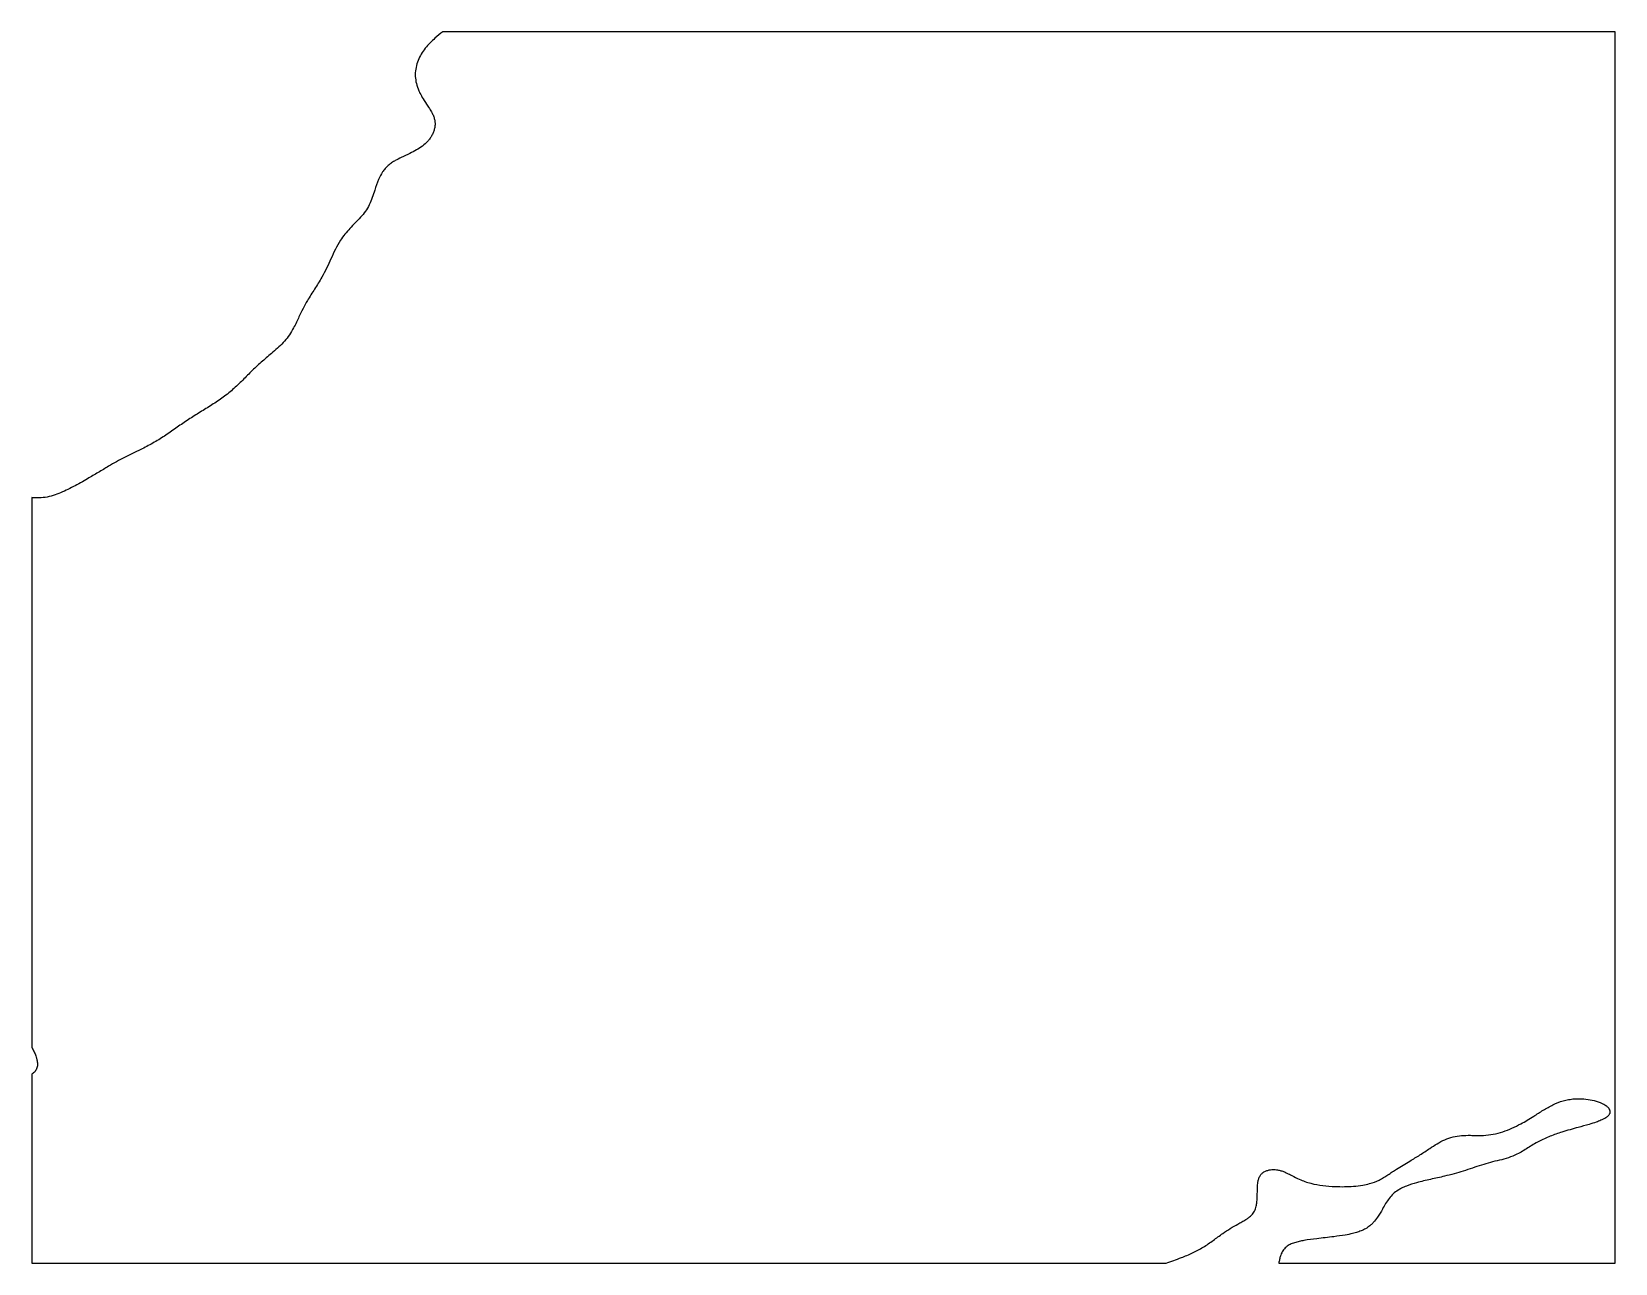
# Model space of a CAD drawing. Header units: millimetres. Extents: x 0 to 180, y -140 to 0.
import ezdxf

# ---------------------------------------------------------------- set-up
doc = ezdxf.new("R2010")
doc.units = ezdxf.units.MM
doc.layers.add('outline', color=7, linetype='Continuous')

msp = doc.modelspace()

# ---------------------------------------------------------------- linework, layer by layer
at = {"layer": 'outline'}
for p, q in [((180, 0), (46.72, 0)), ((180, -140), (180, 0)), ((0, -52.96), (0, -115.44)), ((0, -118.52), (0, -140)), ((0, -140), (128.93, -140)), ((141.75, -140), (180, -140))]:
    msp.add_line(p, q, dxfattribs=at)
for points, knots in [([(46.72, 0), (46.42, -0.24), (46.13, -0.48), (45.64, -0.92), (45.45, -1.1), (45.08, -1.48), (44.9, -1.68), (44.57, -2.1), (44.41, -2.32), (44.14, -2.78), (44.02, -3.02), (43.82, -3.53), (43.74, -3.79), (43.63, -4.32), (43.6, -4.6), (43.6, -5.15), (43.63, -5.42), (43.73, -5.96), (43.81, -6.23), (43.98, -6.66), (44.05, -6.82), (44.24, -7.2), (44.36, -7.42), (44.66, -7.91), (44.85, -8.18), (45.15, -8.64), (45.26, -8.82), (45.45, -9.13), (45.51, -9.25), (45.64, -9.5), (45.69, -9.63), (45.78, -9.9), (45.81, -10.03), (45.85, -10.31), (45.85, -10.45), (45.84, -10.72), (45.82, -10.86), (45.76, -11.13), (45.72, -11.26), (45.62, -11.52), (45.56, -11.65), (45.43, -11.89), (45.36, -12.01), (45.2, -12.23), (45.11, -12.34), (44.83, -12.65), (44.63, -12.83), (43.97, -13.33), (43.49, -13.59), (42.66, -14), (42.33, -14.15), (41.77, -14.42), (41.55, -14.53), (41.19, -14.73), (41.05, -14.82), (40.78, -15), (40.65, -15.1), (40.41, -15.32), (40.29, -15.43), (40.07, -15.68), (39.97, -15.81), (39.7, -16.21), (39.55, -16.5), (39.25, -17.2), (39.12, -17.62), (38.9, -18.31), (38.81, -18.59), (38.61, -19.14), (38.5, -19.41), (38.24, -19.93), (38.09, -20.18), (37.76, -20.66), (37.57, -20.88), (37, -21.54), (36.58, -21.94), (35.98, -22.57), (35.79, -22.79), (35.42, -23.24), (35.25, -23.47), (34.88, -24.05), (34.69, -24.39), (34.34, -25.09), (34.18, -25.45), (33.86, -26.16), (33.69, -26.52), (33.35, -27.22), (33.16, -27.57), (32.72, -28.37), (32.44, -28.81), (31.89, -29.69), (31.6, -30.12), (31.17, -30.87), (31, -31.18), (30.68, -31.79), (30.53, -32.1), (30.19, -32.83), (29.99, -33.25), (29.63, -33.93), (29.47, -34.2), (29.13, -34.71), (28.95, -34.95), (28.34, -35.64), (27.88, -36.05), (27.02, -36.78), (26.62, -37.11), (25.83, -37.79), (25.45, -38.15), (24.71, -38.87), (24.35, -39.25), (23.8, -39.8), (23.61, -39.98), (23.23, -40.34), (23.04, -40.51), (22.45, -41.03), (22.04, -41.35), (21.19, -41.97), (20.75, -42.25), (19.87, -42.81), (19.42, -43.08), (18.54, -43.63), (18.1, -43.91), (17.23, -44.49), (16.8, -44.78), (15.95, -45.38), (15.53, -45.68), (14.66, -46.25), (14.22, -46.52), (13.32, -47.03), (12.86, -47.27), (11.78, -47.8), (11.16, -48.09), (10.25, -48.56), (9.94, -48.72), (9.34, -49.05), (9.04, -49.23), (8.35, -49.64), (7.95, -49.87), (7.16, -50.35), (6.76, -50.58), (5.83, -51.13), (5.29, -51.43), (4.2, -52), (3.65, -52.27), (2.8, -52.61), (2.51, -52.71), (1.92, -52.87), (1.62, -52.93), (1.01, -53), (0.71, -53.01), (0.27, -52.99), (0.14, -52.98), (0, -52.96)], [0, 0, 0, 0, 1.14999, 1.14999, 1.947954, 1.947954, 2.747988, 2.747988, 3.551757, 3.551757, 4.361065, 4.361065, 5.17725, 5.17725, 6.000252, 6.000252, 6.828193, 6.828193, 7.658251, 7.658251, 8.203115, 8.203115, 8.936635, 8.936635, 9.928936, 9.928936, 10.57553, 10.57553, 10.999985, 10.999985, 11.420934, 11.420934, 11.836218, 11.836218, 12.251329, 12.251329, 12.666936, 12.666936, 13.082718, 13.082718, 13.498469, 13.498469, 13.914106, 13.914106, 14.329614, 14.329614, 15.154593, 15.154593, 16.80166, 16.80166, 17.911147, 17.911147, 18.649967, 18.649967, 19.142244, 19.142244, 19.633346, 19.633346, 20.123692, 20.123692, 20.614097, 20.614097, 21.587883, 21.587883, 22.899187, 22.899187, 23.775986, 23.775986, 24.650017, 24.650017, 25.521981, 25.521981, 26.396911, 26.396911, 28.134209, 28.134209, 29.005993, 29.005993, 29.878423, 29.878423, 31.05496, 31.05496, 32.230058, 32.230058, 33.40497, 33.40497, 34.580715, 34.580715, 36.142804, 36.142804, 37.704249, 37.704249, 38.742665, 38.742665, 39.780612, 39.780612, 41.166266, 41.166266, 42.087859, 42.087859, 43.007464, 43.007464, 44.846852, 44.846852, 46.403286, 46.403286, 47.962674, 47.962674, 49.521589, 49.521589, 50.302204, 50.302204, 51.08323, 51.08323, 52.655123, 52.655123, 54.225584, 54.225584, 55.788742, 55.788742, 57.348174, 57.348174, 58.910915, 58.910915, 60.468192, 60.468192, 62.02359, 62.02359, 63.575205, 63.575205, 65.625912, 65.625912, 66.657968, 66.657968, 67.694332, 67.694332, 69.079121, 69.079121, 70.466022, 70.466022, 72.317774, 72.317774, 74.154139, 74.154139, 75.072537, 75.072537, 75.986636, 75.986636, 76.896689, 76.896689, 77.305529, 77.305529, 77.305529, 77.305529]), ([(0, -115.44), (0.03, -115.5), (0.07, -115.55), (0.18, -115.75), (0.26, -115.91), (0.4, -116.22), (0.47, -116.38), (0.55, -116.66), (0.58, -116.77), (0.62, -116.96), (0.63, -117.03), (0.65, -117.19), (0.66, -117.26), (0.66, -117.42), (0.66, -117.49), (0.64, -117.64), (0.62, -117.72), (0.58, -117.86), (0.55, -117.93), (0.47, -118.07), (0.43, -118.13), (0.33, -118.25), (0.28, -118.3), (0.16, -118.4), (0.1, -118.45), (0.02, -118.5), (0.01, -118.51), (0, -118.52)], [0, 0, 0, 0, 0.054836, 0.054836, 0.204958, 0.204958, 0.354925, 0.354925, 0.455047, 0.455047, 0.521862, 0.521862, 0.588562, 0.588562, 0.655069, 0.655069, 0.721332, 0.721332, 0.787464, 0.787464, 0.853727, 0.853727, 0.920266, 0.920266, 0.987039, 0.987039, 1, 1, 1, 1]), ([(128.93, -140), (129.51, -139.78), (130.1, -139.57), (131.1, -139.18), (131.53, -139.01), (132.36, -138.62), (132.76, -138.4), (133.55, -137.92), (133.93, -137.66), (134.66, -137.13), (135.01, -136.86), (135.66, -136.41), (135.95, -136.22), (136.52, -135.86), (136.81, -135.7), (137.26, -135.45), (137.41, -135.37), (137.71, -135.2), (137.86, -135.12), (138.11, -134.96), (138.22, -134.89), (138.4, -134.75), (138.47, -134.69), (138.62, -134.56), (138.68, -134.49), (138.81, -134.34), (138.86, -134.26), (138.96, -134.1), (139.01, -134.02), (139.08, -133.84), (139.11, -133.75), (139.17, -133.57), (139.19, -133.47), (139.23, -133.24), (139.25, -133.1), (139.29, -132.76), (139.3, -132.55), (139.31, -132.04), (139.31, -131.74), (139.33, -131.21), (139.34, -130.98), (139.4, -130.63), (139.43, -130.51), (139.48, -130.34), (139.51, -130.28), (139.56, -130.17), (139.59, -130.12), (139.65, -130.01), (139.68, -129.96), (139.76, -129.87), (139.8, -129.82), (139.89, -129.74), (139.94, -129.7), (140.04, -129.63), (140.09, -129.6), (140.2, -129.54), (140.26, -129.51), (140.37, -129.47), (140.43, -129.45), (140.55, -129.41), (140.61, -129.4), (140.76, -129.37), (140.85, -129.36), (141.03, -129.34), (141.13, -129.34), (141.31, -129.35), (141.4, -129.35), (141.63, -129.38), (141.77, -129.41), (142.03, -129.48), (142.17, -129.52), (142.42, -129.62), (142.55, -129.68), (142.86, -129.83), (143.05, -129.93), (143.51, -130.17), (143.79, -130.31), (144.5, -130.63), (144.94, -130.79), (145.84, -131.02), (146.3, -131.1), (147.22, -131.21), (147.69, -131.25), (148.5, -131.28), (148.85, -131.29), (149.55, -131.28), (149.9, -131.27), (150.6, -131.21), (150.94, -131.17), (151.55, -131.06), (151.81, -131.01), (152.44, -130.84), (152.81, -130.71), (153.33, -130.46), (153.5, -130.36), (153.83, -130.16), (154, -130.05), (154.32, -129.83), (154.48, -129.72), (154.81, -129.5), (154.98, -129.4), (155.64, -128.98), (156.15, -128.68), (157.04, -128.14), (157.42, -127.91), (158.17, -127.44), (158.53, -127.19), (159.46, -126.59), (160.01, -126.22), (160.92, -125.81), (161.23, -125.7), (161.87, -125.55), (162.2, -125.5), (162.86, -125.45), (163.19, -125.45), (163.77, -125.45), (164.02, -125.46), (164.52, -125.46), (164.77, -125.47), (165.39, -125.44), (165.76, -125.39), (166.49, -125.25), (166.85, -125.16), (167.56, -124.93), (167.91, -124.79), (168.6, -124.49), (168.93, -124.32), (169.51, -124.01), (169.75, -123.87), (170.24, -123.57), (170.48, -123.43), (171.08, -123.05), (171.44, -122.82), (172.16, -122.38), (172.53, -122.16), (173.29, -121.79), (173.68, -121.63), (174.28, -121.46), (174.49, -121.42), (174.9, -121.35), (175.11, -121.32), (175.53, -121.29), (175.74, -121.29), (176.27, -121.3), (176.58, -121.32), (177.21, -121.41), (177.52, -121.48), (177.97, -121.61), (178.12, -121.66), (178.38, -121.76), (178.48, -121.81), (178.67, -121.9), (178.75, -121.95), (178.88, -122.03), (178.93, -122.07), (179.02, -122.14), (179.06, -122.17), (179.15, -122.26), (179.2, -122.31), (179.27, -122.4), (179.29, -122.44), (179.32, -122.5), (179.34, -122.54), (179.36, -122.61), (179.37, -122.64), (179.39, -122.71), (179.39, -122.75), (179.39, -122.83), (179.38, -122.86), (179.37, -122.94), (179.35, -122.97), (179.33, -123.04), (179.31, -123.07), (179.27, -123.13), (179.25, -123.16), (179.2, -123.22), (179.17, -123.25), (179.12, -123.3), (179.09, -123.33), (179.02, -123.39), (178.97, -123.42), (178.86, -123.5), (178.78, -123.54), (178.6, -123.64), (178.48, -123.69), (178.19, -123.82), (178.01, -123.89), (177.56, -124.04), (177.29, -124.12), (176.61, -124.33), (176.19, -124.44), (175.16, -124.72), (174.54, -124.89), (173.48, -125.23), (173.03, -125.38), (172.15, -125.73), (171.71, -125.92), (171.09, -126.26), (170.88, -126.38), (170.47, -126.63), (170.26, -126.76), (169.66, -127.14), (169.25, -127.39), (168.5, -127.75), (168.18, -127.88), (167.51, -128.11), (167.17, -128.2), (166.49, -128.37), (166.14, -128.44), (165.46, -128.62), (165.12, -128.72), (164.45, -128.94), (164.1, -129.06), (163.42, -129.29), (163.07, -129.41), (162.37, -129.63), (162.02, -129.73), (161.31, -129.92), (160.95, -130.01), (160.07, -130.22), (159.53, -130.34), (158.47, -130.57), (157.94, -130.69), (157.02, -130.94), (156.63, -131.06), (156.06, -131.29), (155.88, -131.37), (155.56, -131.53), (155.43, -131.61), (155.11, -131.81), (154.92, -131.95), (154.58, -132.26), (154.43, -132.44), (154.15, -132.81), (154.02, -133.01), (153.77, -133.41), (153.66, -133.62), (153.36, -134.14), (153.18, -134.45), (152.83, -134.96), (152.66, -135.17), (152.4, -135.46), (152.3, -135.55), (152.06, -135.76), (151.91, -135.88), (151.58, -136.09), (151.41, -136.18), (151.06, -136.33), (150.88, -136.4), (150.52, -136.52), (150.33, -136.57), (149.86, -136.68), (149.58, -136.74), (148.87, -136.86), (148.44, -136.92), (147.36, -137.05), (146.71, -137.12), (145.58, -137.26), (145.09, -137.32), (144.43, -137.44), (144.25, -137.47), (143.9, -137.55), (143.72, -137.6), (143.37, -137.71), (143.2, -137.77), (142.96, -137.89), (142.88, -137.94), (142.72, -138.04), (142.65, -138.09), (142.51, -138.21), (142.45, -138.28), (142.33, -138.41), (142.27, -138.49), (142.17, -138.64), (142.13, -138.72), (142.05, -138.89), (142.01, -138.97), (141.93, -139.19), (141.89, -139.32), (141.83, -139.59), (141.8, -139.73), (141.76, -139.91), (141.76, -139.95), (141.75, -140)], [0, 0, 0, 0, 1.858116, 1.858116, 3.237883, 3.237883, 4.610254, 4.610254, 5.992152, 5.992152, 7.33074, 7.33074, 8.356043, 8.356043, 9.360379, 9.360379, 9.878163, 9.878163, 10.391899, 10.391899, 10.779649, 10.779649, 11.069988, 11.069988, 11.358946, 11.358946, 11.64638, 11.64638, 11.932729, 11.932729, 12.218538, 12.218538, 12.504071, 12.504071, 12.926355, 12.926355, 13.547111, 13.547111, 14.452527, 14.452527, 15.146468, 15.146468, 15.506542, 15.506542, 15.68982, 15.68982, 15.873334, 15.873334, 16.057045, 16.057045, 16.24087, 16.24087, 16.424852, 16.424852, 16.609048, 16.609048, 16.793469, 16.793469, 16.978078, 16.978078, 17.162825, 17.162825, 17.439474, 17.439474, 17.716389, 17.716389, 17.993454, 17.993454, 18.408104, 18.408104, 18.823392, 18.823392, 19.239458, 19.239458, 19.864712, 19.864712, 20.803694, 20.803694, 22.197806, 22.197806, 23.593378, 23.593378, 24.994177, 24.994177, 26.04276, 26.04276, 27.089989, 27.089989, 28.141413, 28.141413, 28.929988, 28.929988, 30.099771, 30.099771, 30.685603, 30.685603, 31.267472, 31.267472, 31.859514, 31.859514, 32.449772, 32.449772, 34.222533, 34.222533, 35.553537, 35.553537, 36.879054, 36.879054, 38.86761, 38.86761, 39.857715, 39.857715, 40.848074, 40.848074, 41.843763, 41.843763, 42.592311, 42.592311, 43.337295, 43.337295, 44.451972, 44.451972, 45.571265, 45.571265, 46.69483, 46.69483, 47.8213, 47.8213, 48.667454, 48.667454, 49.518841, 49.518841, 50.787907, 50.787907, 52.066611, 52.066611, 53.324232, 53.324232, 53.955878, 53.955878, 54.587479, 54.587479, 55.2192, 55.2192, 56.164341, 56.164341, 57.108437, 57.108437, 57.581883, 57.581883, 57.936986, 57.936986, 58.203328, 58.203328, 58.403114, 58.403114, 58.552998, 58.552998, 58.776245, 58.776245, 58.888439, 58.888439, 59.000393, 59.000393, 59.112037, 59.112037, 59.223383, 59.223383, 59.33461, 59.33461, 59.445997, 59.445997, 59.557717, 59.557717, 59.669768, 59.669768, 59.782066, 59.782066, 59.894526, 59.894526, 60.063095, 60.063095, 60.315915, 60.315915, 60.695428, 60.695428, 61.265481, 61.265481, 62.121734, 62.121734, 63.406794, 63.406794, 65.330627, 65.330627, 66.75742, 66.75742, 68.176131, 68.176131, 68.897875, 68.897875, 69.616651, 69.616651, 71.048429, 71.048429, 72.10669, 72.10669, 73.16156, 73.16156, 74.212754, 74.212754, 75.270346, 75.270346, 76.355892, 76.355892, 77.449225, 77.449225, 78.550251, 78.550251, 79.656408, 79.656408, 81.286266, 81.286266, 82.92338, 82.92338, 84.142289, 84.142289, 84.752176, 84.752176, 85.210125, 85.210125, 85.898389, 85.898389, 86.594455, 86.594455, 87.302012, 87.302012, 88.014001, 88.014001, 89.095511, 89.095511, 89.883112, 89.883112, 90.271016, 90.271016, 90.849928, 90.849928, 91.426861, 91.426861, 92.003952, 92.003952, 92.581781, 92.581781, 93.448997, 93.448997, 94.751339, 94.751339, 96.707294, 96.707294, 98.173013, 98.173013, 98.720141, 98.720141, 99.267847, 99.267847, 99.813984, 99.813984, 100.087809, 100.087809, 100.361417, 100.361417, 100.635116, 100.635116, 100.909411, 100.909411, 101.184604, 101.184604, 101.460617, 101.460617, 101.876601, 101.876601, 102.293759, 102.293759, 102.43179, 102.43179, 102.43179, 102.43179])]:
    msp.add_open_spline(points, degree=3, knots=knots, dxfattribs=at)

doc.saveas('drawing.dxf')
